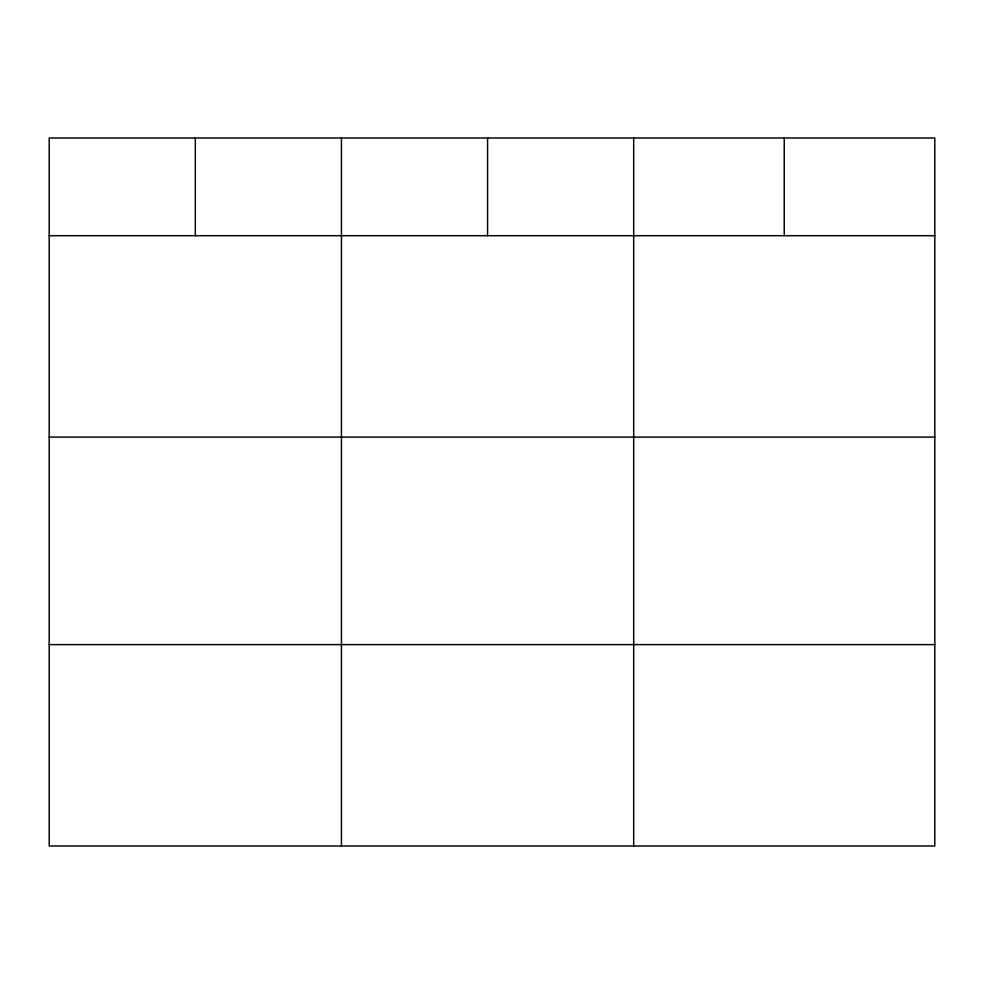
<?xml version="1.0" encoding="UTF-8"?>
<svg xmlns="http://www.w3.org/2000/svg" width="984" height="984" viewBox="0 0 984 984"><rect width="100%" height="100%" fill="white"/><g stroke="black" fill="none" stroke-linecap="round" stroke-linejoin="round"><path stroke-width="1.48" d="M934.8 437.105L934.8 137.994L49.2 137.994L49.2 846.006L934.8 846.006L934.8 437.105L49.2 437.105M49.2 235.705L934.8 235.705M49.2 644.606L934.8 644.606M784.248 137.994L784.248 235.705M633.696 137.994L633.696 846.006M487.572 137.994L487.572 235.705M341.448 137.994L341.448 846.006M195.324 137.994L195.324 235.705"/></g></svg>
